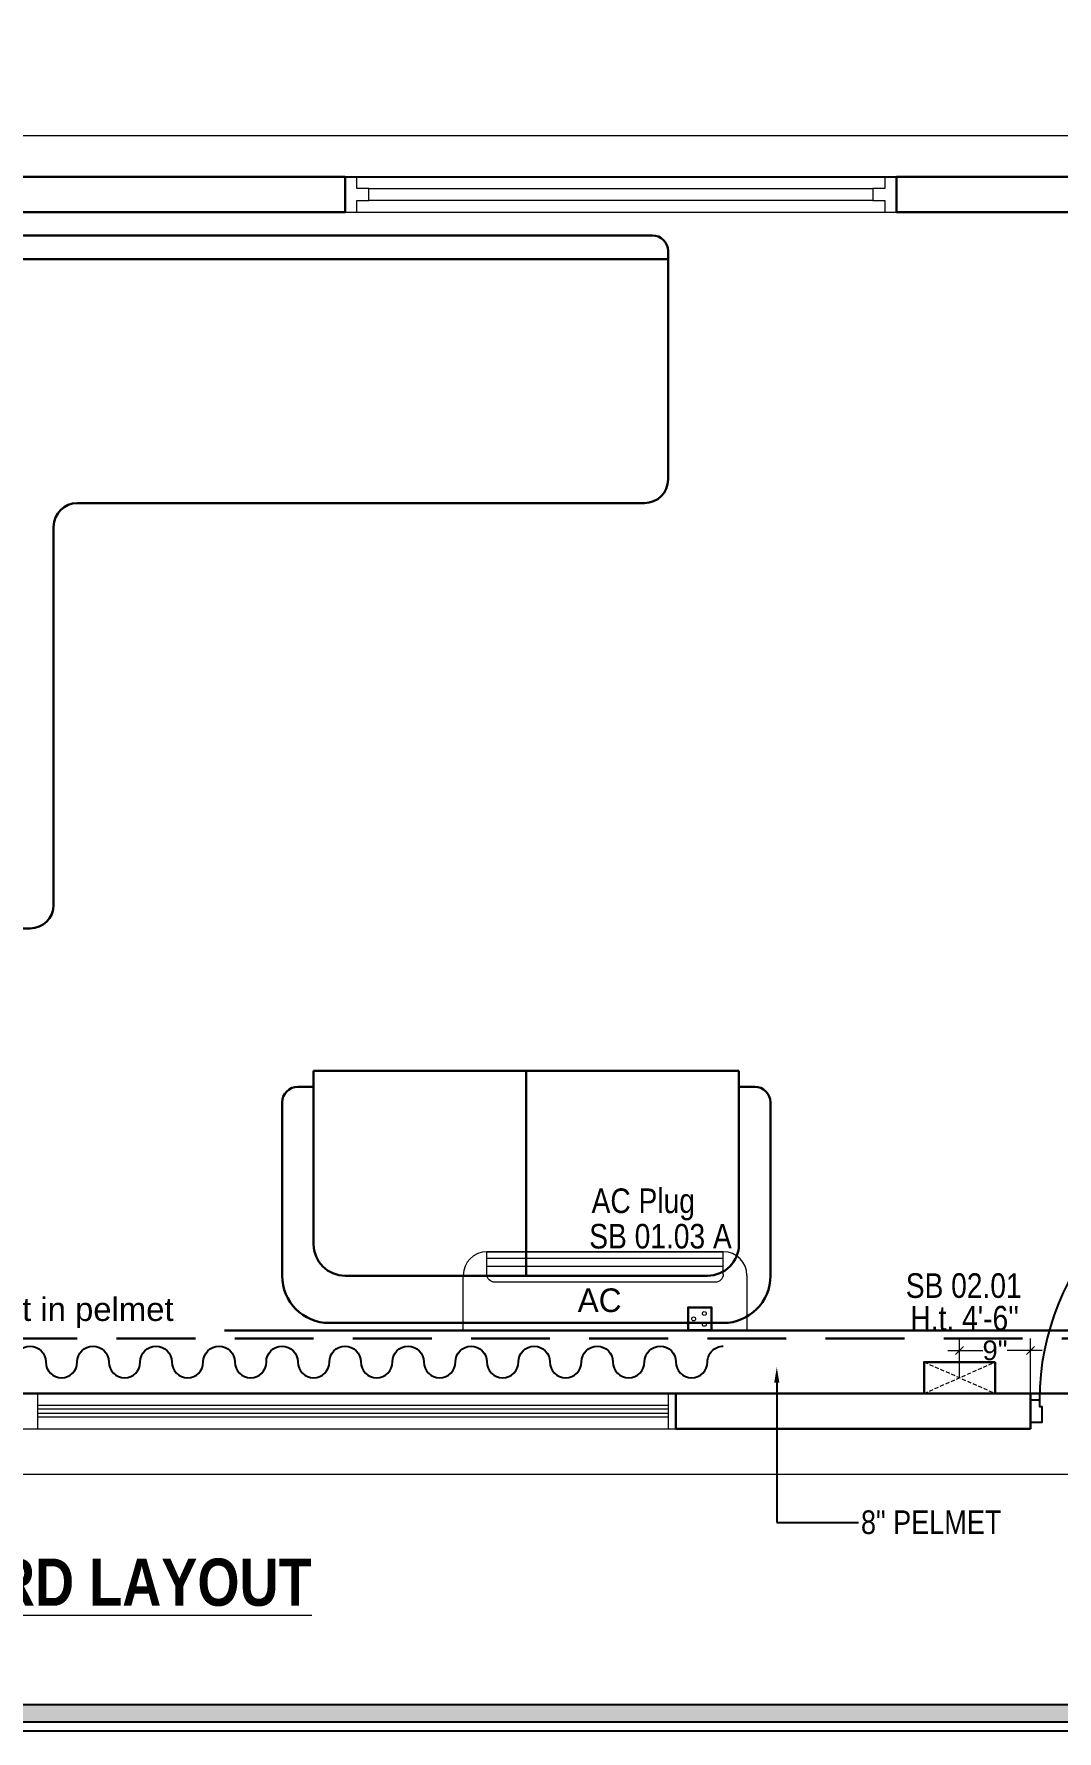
# Model space of a CAD drawing. Header units: millimetres. Extents: x 145796 to 148307, y -176303 to -174465.
# Drawn here: x 145972.3 to 146102.1, y -175197.9 to -174982.4 of the extents above; entities that cross this region are included whole.
import ezdxf
from ezdxf import colors
from ezdxf.entities.mleader import LeaderData, LeaderLine
from ezdxf.math import Vec2, Vec3

# ---------------------------------------------------------------- set-up
doc = ezdxf.new("R2010")
doc.units = ezdxf.units.MM
doc.header["$MEASUREMENT"] = 0
doc.header["$PDMODE"] = 2
for name, pattern in [('DASHED', [0.75, 0.5, -0.25]), ('DASHED2', [0.375, 0.25, -0.125]), ('DASHEDX2', [1.5, 1, -0.5])]:
    doc.linetypes.add(name, pattern=pattern)
doc.layers.get('Defpoints').update_dxf_attribs({"color": 220})
doc.layers.add('AR ELE-5', color=134, linetype='Continuous')
for name, color, linetype, lineweight in [('DIM.', 250, 'Continuous', 13), ('el', 7, 'Continuous', 20), ('ELEC-wires', 1, 'DASHED2', 13), ('Electrical', 84, 'Continuous', 30), ('FIRST FLOOR ( DW_RAIL )', 7, 'Continuous', 9), ('FUR1', 1, 'Continuous', 0), ('FURNITURE', 32, 'Continuous', 9), ('hatch-rcc', 251, 'Continuous', 9), ('Labelling', 1, 'Continuous', 25), ('NAME PLATE', 7, 'Continuous', 25), ('SECOND FLOOR', 7, 'Continuous', 9), ('SECOND FLOOR  ( PLINE )', 251, 'Continuous', 30), ('Text', 7, 'Continuous', 15), ('text1', 1, 'Continuous', 15), ('wall', 7, 'Continuous', 30)]:
    doc.layers.add(name, color=color, linetype=linetype, lineweight=lineweight)
doc.layers.add('XX~SLAB ( PLINE )', color=251, linetype='Continuous', plot=False)
doc.styles.add('Aerial', font='arial.ttf')
doc.styles.get("Standard").update_dxf_attribs({"font": 'arial.ttf', "height": 6})
doc.styles.add('style4', font='ARIALN.TTF')
doc.styles.add('TEXT', font='eurr____.ttf')
doc.dimstyles.new('Cn_BT_9 ( BOLD )', dxfattribs={"dimtxt": 2.5, "dimasz": 1, "dimexe": 1.5, "dimexo": 0, "dimgap": 0.09, "dimtad": 0, "dimdec": 0, "dimzin": 3, "dimdsep": 46, "dimlunit": 4, "dimtxsty": 'Aerial', "dimblk": 'OBLIQUE', "dimcen": 0.09, "dimdle": 1.5, "dimclrd": 1, "dimclre": 1, "dimclrt": 5, "dimadec": 0, "dimazin": 0, "dimtfac": 0.75, "dimtdec": 0, "dimtofl": 0, "dimtmove": 0, "dimatfit": 3, "dimldrblk": 'OBLIQUE', "dimfxl": 0, "dimtolj": 1, "dimtzin": 0, "dimlwd": 15, "dimlwe": 15, "dimarcsym": 0})

# ---------------------------------------------------------------- blocks, each defined once
blk = doc.blocks.new('ceiling')
at = {"layer": 'FURNITURE', "color": 9, "lineweight": 30, "true_color": 0xc7c8ca}
for p, q in [((142904.89, -176849.37, -0.13), (143012.89, -176849.37, -0.13)), ((142902.89, -176935.37, -0.13), (142902.89, -176851.37, -0.13)), ((143014.89, -176851.37, -0.13), (143014.89, -176880.36, -0.13)), ((142907.89, -176852.37, -0.13), (143014.89, -176852.37, -0.13)), ((142905.89, -176932.37, -0.13), (142905.89, -176854.37, -0.13)), ((143113.89, -176876.42), (143095.39, -176876.42)), ((143011.89, -176883.36, -0.13), (142939.89, -176883.36, -0.13)), ((142936.89, -176886.36, -0.13), (142936.89, -176934.37, -0.13)), ((142926.89, -176934.37, -0.13), (142907.89, -176934.37, -0.13)), ((142927.89, -176935.37, -0.13), (142927.89, -176936.37, -0.13)), ((142933.89, -176937.37, -0.13), (142904.89, -176937.37, -0.13)), ((142969.89, -176977.47, -0.13), (142969.89, -176955.47, -0.13)), ((142969.89, -176955.47, -0.13), (143023.89, -176955.47, -0.13)), ((142996.89, -176955.47, -0.13), (142996.89, -176981.47, -0.13)), ((143023.89, -176955.47, -0.13), (143023.89, -176977.47, -0.13)), ((143023.89, -176955.47, -0.13), (143023.89, -176957.47, -0.13)), ((142967.89, -176957.47, -0.13), (142969.89, -176957.47, -0.13)), ((143023.89, -176957.47, -0.13), (143025.89, -176957.47, -0.13)), ((142965.89, -176981.47, -0.13), (142965.89, -176959.47, -0.13)), ((143027.89, -176959.47, -0.13), (143027.89, -176981.47, -0.13)), ((143019.89, -176981.47, -0.13), (142973.89, -176981.47, -0.13)), ((143021.89, -176987.47, -0.13), (142971.89, -176987.47, -0.13))]:
    blk.add_line(p, q, dxfattribs=at)
at = {"layer": 'FURNITURE', "color": 3, "linetype": 'DASHEDX2', "lineweight": 30, "ltscale": 10}
blk.add_line((142899.89, -176989.42, -0.13), (143113.89, -176989.42, -0.13), dxfattribs=at)
at = {"layer": 'FURNITURE', "color": 9, "lineweight": 30, "ltscale": 10, "true_color": 0xc7c8ca}
for points in [[(143090.39, -176876.42), (143113.89, -176876.42), (143113.89, -176846.42), (143090.39, -176846.42)], [(143090.39, -176876.42), (143091.39, -176876.42), (143091.39, -176846.42), (143090.39, -176846.42)], [(143112.89, -176996.42), (143113.89, -176996.42), (143113.89, -176846.42), (143112.89, -176846.42)], [(143113.89, -176876.42), (143113.89, -176978.5), (143095.39, -176978.5), (143095.39, -176876.42)], [(143096.39, -176961.5), (143096.39, -176944.5), (143095.39, -176944.5), (143095.39, -176961.5)], [(143096.39, -176978.5), (143096.39, -176961.5), (143095.39, -176961.5), (143095.39, -176978.5)], [(143113.89, -176996.42), (143113.89, -176988.42), (142899.89, -176988.42), (142899.89, -176996.42)]]:
    blk.add_lwpolyline(points, close=True, dxfattribs=at)
at = {"layer": 'FURNITURE', "color": 9, "lineweight": 25, "true_color": 0xc7c8ca, "elevation": -0.13}
blk.add_lwpolyline([(142927.89, -176992.42, 1), (142931.89, -176992.42, -1), (142935.89, -176992.42, 1), (142939.89, -176992.42, -1), (142943.89, -176992.42, 1), (142947.89, -176992.42, -1), (142951.89, -176992.42, 1), (142955.89, -176992.42, -1), (142959.89, -176992.42, 1), (142963.89, -176992.42, -1), (142967.89, -176992.42, 1), (142971.89, -176992.42, -1), (142975.89, -176992.42, 1), (142979.89, -176992.42, -1), (142983.89, -176992.42, 1), (142987.89, -176992.42, -1), (142991.89, -176992.42, 1), (142995.89, -176992.42, -1), (142999.89, -176992.42, 1), (143003.89, -176992.42, -1), (143007.89, -176992.42, 1), (143011.89, -176992.42, -1), (143015.89, -176992.42, 1), (143019.89, -176992.42, -0.414214), (143021.89, -176990.42, -0.414214)], format="xyb", dxfattribs=at)
at = {"layer": 'FURNITURE', "color": 9, "lineweight": 30, "true_color": 0xc7c8ca}
for centre, radius, start, end in [((142904.89, -176851.37, -0.13), 2, 90, 180), ((143012.89, -176851.37, -0.13), 2, 0, 90), ((142907.89, -176854.37, -0.13), 2, 90, 180), ((143011.89, -176880.36, -0.13), 3, 270, 0), ((142939.89, -176886.36, -0.13), 3, 90, 180), ((142907.89, -176932.37, -0.13), 2, 180, 270), ((142904.89, -176935.37, -0.13), 2, 180, 270), ((142926.89, -176935.37, -0.13), 1, 0, 90), ((142933.89, -176934.37, -0.13), 3, 270, 0), ((142926.89, -176936.37, -0.13), 1, 270, 0), ((142967.89, -176959.47, -0.13), 2, 90, 180), ((143025.89, -176959.47, -0.13), 2, 0, 90), ((142973.89, -176977.47, -0.13), 4, 180, 270), ((143019.89, -176977.47, -0.13), 4, 270, 0), ((142971.89, -176981.47, -0.13), 6, 180, 270), ((143021.89, -176981.47, -0.13), 6, 270, 0)]:
    blk.add_arc(centre, radius, start, end, dxfattribs=at)
blk = doc.blocks.new('LAYOUT FILE')
at = {"layer": 'NAME PLATE', "true_color": 0xd39e00}
h = blk.add_hatch(color=42, dxfattribs=at)
h.paths.add_polyline_path([(3346889.83, -513806.18), (3346889.83, -514260.7), (3347535.56, -514260.7), (3347535.56, -513806.18)])
h.paths.add_polyline_path([(3346894.36, -513810.71), (3347531.03, -513810.71), (3347531.03, -514256.17), (3346894.36, -514256.17)], flags=16)
at = {"layer": 'NAME PLATE', "color": 42, "true_color": 0xd39e00}
for points in [[(3346887.56, -513803.91), (3347537.83, -513803.91), (3347537.83, -514262.96), (3346887.56, -514262.96)], [(3346889.83, -513806.18), (3347535.56, -513806.18), (3347535.56, -514260.7), (3346889.83, -514260.7)], [(3346894.36, -513810.71), (3347531.03, -513810.71), (3347531.03, -514256.17), (3346894.36, -514256.17)]]:
    blk.add_lwpolyline(points, close=True, dxfattribs=at)
blk = doc.blocks.new('AC PLAN')
at = {"layer": 'Electrical', "lineweight": 15}
for p, q in [((1311.48, 1908.44), (1311.48, 1944.46)), ((1311.48, 1944.46), (1318.46, 1944.46)), ((1317.6, 1912.45), (1317.6, 1940.45)), ((1318.6, 1941.45), (1321.47, 1941.45)), ((1319.61, 1911.45), (1319.61, 1941.45)), ((1320.61, 1911.45), (1320.61, 1941.45)), ((1321.47, 1941.45), (1321.47, 1911.45)), ((1321.47, 1911.45), (1321.47, 1941.45)), ((1318.6, 1911.45), (1321.47, 1911.45)), ((1321.47, 1911.45), (1321.47, 1911.45)), ((1318.46, 1908.44), (1311.48, 1908.44))]:
    blk.add_line(p, q, dxfattribs=at)
for centre, start, end in [((1318.46, 1941.45), 0, 90), ((1318.46, 1911.45), 270, 0)]:
    blk.add_arc(centre, 3.01, start, end, dxfattribs=at)
at = {"layer": 'Electrical', "lineweight": 15, "extrusion": (0, 0, -1)}
for centre, start_param, end_param in [((1318.6, 1940.45), -0.785398, 0.785398), ((1318.6, 1912.45), 3.926991, 5.497787)]:
    blk.add_ellipse(centre, major_axis=(-0.71, 0.71), ratio=1, start_param=start_param, end_param=end_param, dxfattribs=at)
at = {"layer": 'Text', "style": 'TEXT'}
blk.add_text('AC', height=3, rotation=270, dxfattribs=at).set_placement((1313.81, 1929.93))
blk = doc.blocks.new('RGH')
at = {"color": 242, "linetype": 'DASHED', "true_color": 0xcd2027}
for p, q in [((130318.55, 18194.22), (130309.54, 18198.2)), ((130318.55, 18198.2), (130309.54, 18194.22))]:
    blk.add_line(p, q, dxfattribs=at)
at = {"layer": 'ELEC-wires', "color": 5, "linetype": 'ByBlock', "lineweight": 30, "ltscale": 4}
blk.add_lwpolyline([(130309.54, 18198.2), (130318.55, 18198.2), (130318.55, 18194.22), (130309.54, 18194.22)], close=True, dxfattribs=at)
blk = doc.blocks.new('_Oblique')
at = {"layer": 'wall', "color": 0, "lineweight": -2}
blk.add_line((-0.5, -0.5), (0.5, 0.5), dxfattribs=at)
blk = doc.blocks.new('*D120')
at = {"layer": 'Defpoints', "color": 0, "ltscale": 10, "transparency": 16777216}
for p in [(146098.77, -175149.53), (146089.77, -175153, -0.13), (146098.77, -175155, -0.13)]:
    blk.add_point(p, dxfattribs=at)
at = {"layer": 'FURNITURE', "color": 1, "lineweight": 15, "ltscale": 10, "transparency": 16777216}
for p, q in [((146089.77, -175153), (146089.77, -175148.03)), ((146098.77, -175155), (146098.77, -175148.03)), ((146088.27, -175149.53), (146092.74, -175149.53)), ((146100.27, -175149.53), (146095.8, -175149.53))]:
    blk.add_line(p, q, dxfattribs=at)
at = {"layer": 'FURNITURE', "color": 1, "lineweight": 15, "ltscale": 10, "transparency": 16777216, "rotation": 180}
blk.add_blockref('_Oblique', (146089.77, -175149.53), dxfattribs=at)
at = {"layer": 'FURNITURE', "color": 1, "lineweight": 15, "ltscale": 10, "transparency": 16777216}
blk.add_blockref('_Oblique', (146098.77, -175149.53), dxfattribs=at)
at = {"layer": 'FURNITURE', "color": 5, "ltscale": 10, "transparency": 16777216, "insert": (146094.27, -175149.53), "char_height": 2.5, "attachment_point": 5, "style": 'Aerial'}
blk.add_mtext('\\A1;9"', dxfattribs=at)
blk = doc.blocks.new('16')
at = {"layer": 'hatch-rcc', "color": 1, "lineweight": 30}
blk.add_lwpolyline([(392822.83, -38266.87), (392825.13, -38266.87), (392825.13, -38269.2), (392822.83, -38269.2)], close=True, dxfattribs=at)
at = {"layer": 'hatch-rcc', "color": 1}
blk.add_lwpolyline([(392822.89, -38266.93), (392825.07, -38266.93), (392825.07, -38269.14), (392822.89, -38269.14)], close=True, dxfattribs=at)
for centre in [(392823.44, -38268.48), (392823.98, -38267.42), (392824.52, -38268.48)]:
    blk.add_circle(centre, 0.195, dxfattribs=at)

msp = doc.modelspace()

# ---------------------------------------------------------------- linework, layer by layer
at = {"elevation": -0.13}
msp.add_lwpolyline([(146098.77, -175155.81), (146099.92, -175155.81), (146099.92, -175156.67), (146100.21, -175156.67), (146100.21, -175158.68), (146098.77, -175158.68)], close=True, dxfattribs=at)
at = {"layer": 'AR ELE-5', "linetype": 'ByBlock', "ltscale": 15}
msp.add_arc((146132.17, -175155.83, -0.13), 32.25, 92.373, 179.9653, dxfattribs=at)
at = {"layer": 'FIRST FLOOR ( DW_RAIL )'}
for p, q in [((145972.77, -175159.5, -0.13), (145972.77, -175155, -0.13)), ((146052.77, -175155, -0.13), (146052.77, -175159.5, -0.13)), ((146052.77, -175155, -0.13), (146053.77, -175155, -0.13)), ((145972.77, -175156.5, -0.13), (146052.77, -175156.5, -0.13)), ((145972.77, -175157, -0.13), (145972.77, -175156.5, -0.13)), ((146052.77, -175157, -0.13), (145972.77, -175157, -0.13)), ((145972.77, -175157.5, -0.13), (146052.77, -175157.5, -0.13)), ((145972.77, -175158, -0.13), (145972.77, -175157.5, -0.13)), ((146052.77, -175156.5, -0.13), (146052.77, -175157, -0.13)), ((146052.77, -175157.5, -0.13), (146052.77, -175158, -0.13)), ((146052.77, -175158, -0.13), (145972.77, -175158, -0.13))]:
    msp.add_line(p, q, dxfattribs=at)
at = {"layer": 'Labelling', "lineweight": 0, "ltscale": 10}
for p, q in [((146166.04, -174995.32), (145917.9, -174995.32)), ((145917.9, -175165.25), (146166.04, -175165.25))]:
    msp.add_line(p, q, dxfattribs=at)
at = {"layer": 'SECOND FLOOR'}
for p, q in [((145928.77, -175000.5, -0.13), (146166.04, -175000.5, -0.13)), ((146011.77, -175000.5, -0.13), (146011.77, -175005, -0.13)), ((146013.27, -175000.5, -0.13), (146011.77, -175000.5, -0.13)), ((146011.77, -175000.5, -0.13), (146011.77, -175005, -0.13)), ((146081.77, -175000.5, -0.13), (146011.77, -175000.5, -0.13)), ((146011.77, -175000.5, -0.13), (146011.77, -175005, -0.13)), ((146013.27, -175002, -0.13), (146013.27, -175000.5, -0.13)), ((146081.77, -175000.5, -0.13), (146080.27, -175000.5, -0.13)), ((146080.27, -175000.5, -0.13), (146080.27, -175002, -0.13)), ((146081.77, -175000.5, -0.13), (146081.77, -175005, -0.13)), ((146081.77, -175005, -0.13), (146081.77, -175000.5, -0.13)), ((146081.77, -175005, -0.13), (146081.77, -175000.5, -0.13)), ((146014.77, -175002, -0.13), (146013.27, -175002, -0.13)), ((146014.77, -175003.5, -0.13), (146014.77, -175002, -0.13)), ((146014.77, -175003.5, -0.13), (146014.77, -175002, -0.13)), ((146014.77, -175002, -0.13), (146078.77, -175002, -0.13)), ((146080.27, -175002, -0.13), (146078.77, -175002, -0.13)), ((146078.77, -175002, -0.13), (146078.77, -175003.5, -0.13)), ((146078.77, -175002, -0.13), (146078.77, -175003.5, -0.13)), ((146013.27, -175005, -0.13), (146013.27, -175003.5, -0.13)), ((146013.27, -175003.5, -0.13), (146014.77, -175003.5, -0.13)), ((146078.77, -175003.5, -0.13), (146014.77, -175003.5, -0.13)), ((146078.77, -175003.5, -0.13), (146080.27, -175003.5, -0.13)), ((146080.27, -175003.5, -0.13), (146080.27, -175005, -0.13)), ((145937.77, -175005, -0.13), (146151.77, -175005, -0.13)), ((146011.77, -175005, -0.13), (146013.27, -175005, -0.13)), ((146011.77, -175005, -0.13), (146081.77, -175005, -0.13)), ((146080.27, -175005, -0.13), (146081.77, -175005, -0.13)), ((146053.77, -175155, -0.13), (146098.77, -175155, -0.13)), ((146053.77, -175159.5, -0.13), (146053.77, -175155, -0.13)), ((146098.77, -175159.5, -0.13), (146098.77, -175155, -0.13)), ((145937.77, -175159.5, -0.13), (146098.77, -175159.5, -0.13))]:
    msp.add_line(p, q, dxfattribs=at)
at = {"layer": 'SECOND FLOOR  ( PLINE )'}
for p, q in [((146011.77, -175000.5, -0.13), (145928.77, -175000.5, -0.13)), ((146011.77, -175005, -0.13), (146011.77, -175000.5, -0.13)), ((146081.77, -175005, -0.13), (146081.77, -175000.5, -0.13)), ((146081.77, -175000.5, -0.13), (146166.04, -175000.5, -0.13)), ((145937.77, -175005, -0.13), (146011.77, -175005, -0.13)), ((146151.77, -175005, -0.13), (146081.77, -175005, -0.13)), ((146098.77, -175155, -0.13), (146053.77, -175155, -0.13)), ((146053.77, -175155, -0.13), (146053.77, -175159.5, -0.13)), ((146098.77, -175159.5, -0.13), (146098.77, -175155, -0.13)), ((146053.77, -175159.5, -0.13), (146098.77, -175159.5, -0.13))]:
    msp.add_line(p, q, dxfattribs=at)
at = {"layer": 'XX~SLAB ( PLINE )'}
msp.add_line((145924.27, -175000.5, -0.13), (146166.04, -175000.5, -0.13), dxfattribs=at)

# ---------------------------------------------------------------- block references
at = {"layer": 'el', "color": 18, "true_color": 0x000000, "xscale": 1.274012090250485, "yscale": 1.274012090250485, "zscale": 1.274012090250485, "rotation": 90}
msp.add_blockref('16', (97302.86, -675608.03, -0.13), dxfattribs=at)
at = {"layer": 'ELEC-wires', "linetype": 'ByBlock', "lineweight": -3, "xscale": -1}
msp.add_blockref('RGH', (276403.82, -193349.21, -0.13), dxfattribs=at)
at = {"layer": 'FURNITURE', "lineweight": 30}
msp.add_blockref('ceiling', (3037.88, 1841.42), dxfattribs=at)
at = {"layer": 'FURNITURE', "linetype": 'ByBlock', "lineweight": 15, "rotation": 90}
msp.add_blockref('AC PLAN', (147971.22, -176458.47, -0.13), dxfattribs=at)
at = {"layer": 'NAME PLATE', "lineweight": 0, "xscale": 0.4925794017237956, "yscale": 0.4925794017237956, "zscale": 0.4925794017237956}
msp.add_blockref('LAYOUT FILE', (-1502701.37, 78117.48, 0.13), dxfattribs=at)

# ---------------------------------------------------------------- texts
at = {"layer": 'DIM.', "color": 1, "insert": (145925.08, -175175.96), "char_height": 6, "attachment_point": 1}
msp.add_mtext_dynamic_manual_height_columns('{\\fArial Narrow|b1|i0|c0|p34;\\LSWITCHBOARD LAYOUT}', width=95.4506, gutter_width=1, heights=[0], dxfattribs=at)
at = {"layer": 'FUR1', "color": 1, "style": 'style4'}
msp.add_text("H.t. 4'-6''", height=3.1217, dxfattribs=at).set_placement((146083.53, -175147))
at = {"layer": 'Labelling', "color": 5, "style": 'style4'}
for s, p in [('AC Plug', (146043.06, -175132.09, 0.25)), ('SB 01.03 A', (146042.76, -175136.59, 0.25)), ('SB 02.01', (146082.94, -175142.86))]:
    msp.add_text(s, height=3.122, dxfattribs=at).set_placement(p)

# ---------------------------------------------------------------- dimensions: what is measured, and where the dimension line sits
at = {"layer": 'FURNITURE', "ltscale": 10}
dim = msp.add_linear_dim(base=(146098.77, -175149.53), p1=(146089.77, -175153, -0.13), p2=(146098.77, -175155, -0.13), dimstyle='Cn_BT_9 ( BOLD )', dxfattribs=at)
dim.commit()
dim.dimension.update_dxf_attribs({"geometry": '*D120', "text_midpoint": (146094.27, -175149.53)})

# ---------------------------------------------------------------- leaders
at = {"layer": 'text1', "lineweight": 25, "ltscale": 20}
ml = msp.add_multileader_mtext('Standard', dxfattribs=at)
ml.set_content('8" PELMET', color=1, style='style4')
ml.set_leader_properties()
ml.build(insert=Vec2(0, 0))
ml.multileader.update_dxf_attribs({"dogleg_length": 5.94, "arrow_head_size": 2})
ctx = ml.context
ctx.base_point, ctx.char_height, ctx.arrow_head_size, ctx.landing_gap_size, ctx.plane_origin = Vec3(146076.95, -175171.37), 3, 2, 0.4, Vec3(146053.1, -175175.08)
ctx.text_align_type = 1
notes = []
notes.append((ctx, [(0, (1, 1, 0), (146066.57, -175171.37), (1, 0), 10.38, [(0, [(146066.57, -175151.64)], 0, [])])]))
ctx.mtext.insert, ctx.mtext.width, ctx.mtext.alignment = Vec3(146086.17, -175169.85), 26.2536, 2
for ctx, leaders in notes:
    for number, flags, end, landing, length, lines in leaders:
        leader = LeaderData()
        leader.index, (leader.has_last_leader_line, leader.has_dogleg_vector, leader.attachment_direction) = number, flags
        leader.last_leader_point, leader.dogleg_vector, leader.dogleg_length = Vec3(end), Vec3(landing), length
        for number, points, colour, breaks in lines:
            line = LeaderLine()
            line.index, line.vertices, line.color, line.breaks = number, Vec3.list(points), colors.encode_raw_color(colour), breaks
            leader.lines.append(line)
        ctx.leaders.append(leader)

# ---------------------------------------------------------------- next in the draw order: texts
at = {"layer": 'FUR1', "color": 1, "insert": (145966.88, -175144.75), "char_height": 2.9839, "width": 56.1722, "attachment_point": 5, "style": 'style4', "bg_fill": 2}
msp.add_mtext('\\A1;\\pxql;{\\fArial|b0|i0|c0|p34;Provide light point in pelmet}', dxfattribs=at)

doc.saveas('drawing.dxf')
